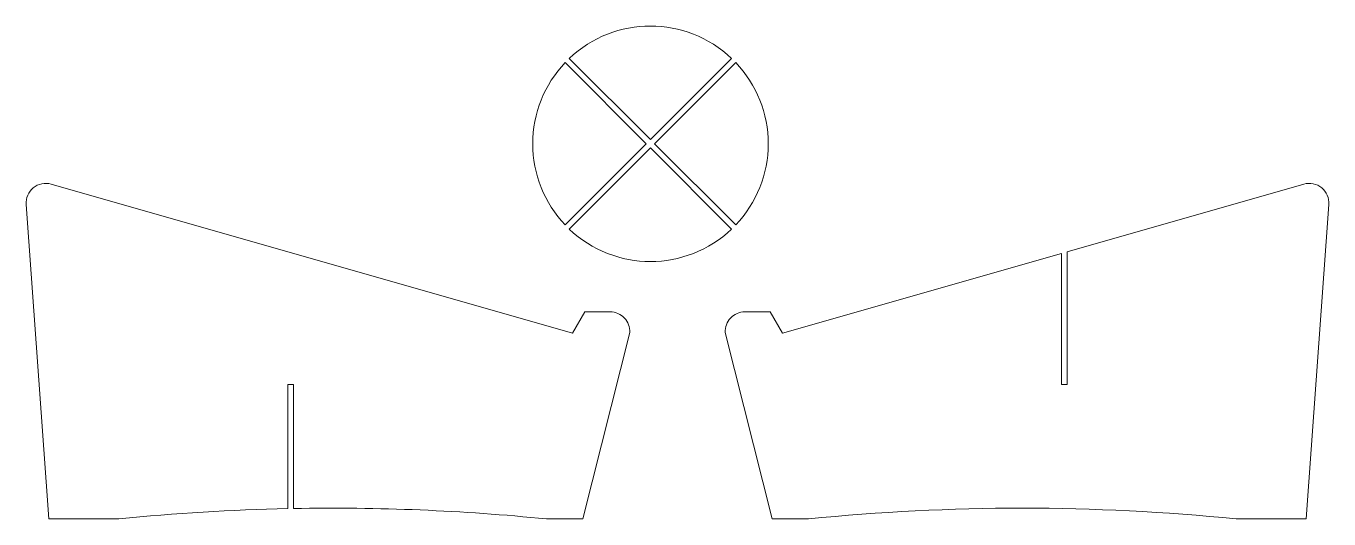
# Model space of a CAD drawing. Header units: millimetres. Extents: x 1050895 to 1051559, y 89191 to 89442.
import ezdxf

# ---------------------------------------------------------------- set-up
doc = ezdxf.new("R2010")
doc.units = ezdxf.units.MM
doc.header["$MEASUREMENT"] = 0
doc.layers.add('2D Çizim - Genel_Pen_No__1', color=7, linetype='Continuous', lineweight=5)

msp = doc.modelspace()

# ---------------------------------------------------------------- linework, layer by layer
at = {"layer": '2D Çizim - Genel_Pen_No__1', "linetype": 'Continuous', "flags": 128}
for points in [[(1051213.33, 89384.53), (1051254.68, 89425.88, 0.399642), (1051171.98, 89425.88)], [(1051211.21, 89382.41), (1051169.86, 89423.76, 0.192422), (1051153.33, 89382.41, 0.192422), (1051169.86, 89341.06)], [(1051215.45, 89382.41), (1051256.8, 89341.06, 0.192422), (1051273.33, 89382.41, 0.192422), (1051256.8, 89423.76)], [(1051254.68, 89338.94), (1051213.33, 89380.29), (1051171.98, 89338.94, 0.399642)], [(1050907.96, 89361.86, 0.521016), (1050895.24, 89351.53), (1050906.78, 89191.23), (1050942.47, 89191.23, -0.019903), (1051028.53, 89196.48), (1051028.53, 89259.69), (1051031.53, 89259.69), (1051031.53, 89196.54, -0.029778), (1051160.37, 89191.23), (1051178.94, 89191.23), (1051202.77, 89286.2, 0.430484), (1051192.78, 89296.75), (1051179.82, 89296.75), (1051173.6, 89285.89)], [(1051425.67, 89259.69), (1051422.67, 89259.69), (1051422.67, 89326.52), (1051280.6, 89285.89), (1051274.38, 89296.75), (1051261.42, 89296.75, 0.430484), (1051251.43, 89286.2), (1051275.26, 89191.23), (1051293.83, 89191.23, -0.050405), (1051511.73, 89191.23), (1051547.42, 89191.23), (1051558.96, 89351.53, 0.521016), (1051546.24, 89361.86), (1051425.67, 89327.38)]]:
    msp.add_lwpolyline(points, format="xyb", close=True, dxfattribs=at)

doc.saveas('drawing.dxf')
